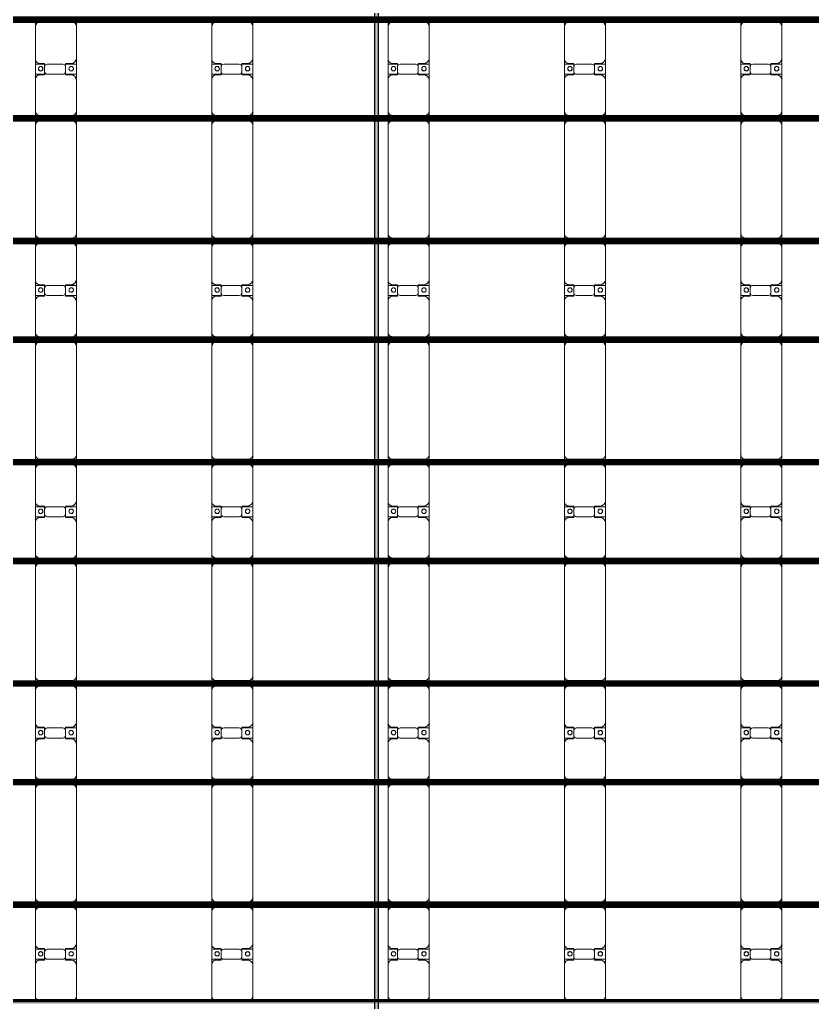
# Model space of a CAD drawing. Header units: millimetres. Extents: x -291190 to 146725, y 19759 to 185158.
# Drawn here: x -29590 to -20602, y 120943 to 132090 of the extents above; entities that cross this region are included whole.
import ezdxf

# ---------------------------------------------------------------- set-up
doc = ezdxf.new("R2010")
doc.units = ezdxf.units.MM
doc.layers.add('A-GENM', color=13, linetype='Continuous', lineweight=9)
doc.layers.add('S-BEAM', color=12, linetype='Continuous', lineweight=9)

# ---------------------------------------------------------------- blocks, each defined once
blk = doc.blocks.new('Dai phao do pin - DẢI PHAO ĐỠ PIN-51784-KHUNG KẾT CẤU BÈ PIN 4')
at = {"layer": 'A-GENM', "color": 7}
for p, q in [((23303, 242), (23360, 242)), ((23303, 242), (23360, 242)), ((23720, 242), (23360, 242)), ((23720, 242), (23902, 242)), ((23902, 242), (23720, 242)), ((23788, 242), (23970, 242)), ((23788, 116), (23788, 242)), ((23970, 242), (23788, 242)), ((23902, 242), (23902, 116)), ((24320, 242), (23970, 242)), ((24320, 242), (24383, 242)), ((24320, 242), (24383, 242)), ((24423, 242), (24480, 242)), ((24423, 242), (24480, 242)), ((25710, 242), (24480, 242)), ((25710, 242), (25773, 242)), ((25710, 242), (25773, 242)), ((25813, 242), (25870, 242)), ((25813, 242), (25870, 242)), ((26230, 242), (25870, 242)), ((26230, 242), (26412, 242)), ((26412, 242), (26230, 242)), ((26298, 242), (26480, 242)), ((26298, 116), (26298, 242)), ((26480, 242), (26298, 242)), ((26412, 242), (26412, 116)), ((26830, 242), (26480, 242)), ((26830, 242), (26893, 242)), ((26830, 242), (26893, 242)), ((26933, 242), (26990, 242)), ((26933, 242), (26990, 242)), ((28220, 242), (26990, 242)), ((28220, 242), (28283, 242)), ((28220, 242), (28283, 242)), ((28323, 242), (28380, 242)), ((28323, 242), (28380, 242)), ((28740, 242), (28380, 242)), ((28740, 242), (28922, 242)), ((28922, 242), (28740, 242)), ((28808, 242), (28990, 242)), ((28808, 116), (28808, 242)), ((28990, 242), (28808, 242)), ((28922, 242), (28922, 116)), ((29340, 242), (28990, 242)), ((29340, 242), (29403, 242)), ((29340, 242), (29403, 242)), ((29443, 242), (29500, 242)), ((29443, 242), (29500, 242)), ((30730, 242), (29500, 242)), ((30730, 242), (30793, 242)), ((30730, 242), (30793, 242)), ((30833, 242), (30890, 242)), ((30833, 242), (30890, 242)), ((31250, 242), (30890, 242)), ((31250, 242), (31432, 242)), ((31432, 242), (31250, 242)), ((31318, 242), (31500, 242)), ((31318, 116), (31318, 242)), ((31500, 242), (31318, 242)), ((31432, 242), (31432, 116)), ((31850, 242), (31500, 242)), ((31850, 242), (31913, 242)), ((31850, 242), (31913, 242)), ((31953, 242), (32010, 242)), ((31953, 242), (32010, 242)), ((33240, 242), (32010, 242)), ((33240, 242), (33303, 242)), ((33240, 242), (33303, 242)), ((33343, 242), (33400, 242)), ((33343, 242), (33400, 242)), ((33760, 242), (33400, 242)), ((33760, 242), (33942, 242)), ((33942, 242), (33760, 242)), ((33828, 242), (34010, 242)), ((33828, 116), (33828, 242)), ((34010, 242), (33828, 242)), ((33942, 242), (33942, 116)), ((34360, 242), (34010, 242)), ((34360, 242), (34410, 242)), ((34360, 242), (34410, 242)), ((23310, 192), (23310, -173)), ((23780, 118), (23780, 182)), ((23872, 118), (23780, 118)), ((23910, 118), (23818, 118)), ((23910, 182), (23910, 118)), ((24370, -173), (24370, 192)), ((24430, 192), (24430, -173)), ((25760, -173), (25760, 192)), ((25820, 192), (25820, -173)), ((26290, 118), (26290, 182)), ((26382, 118), (26290, 118)), ((26420, 118), (26328, 118)), ((26420, 182), (26420, 118)), ((26880, -173), (26880, 192)), ((26940, 192), (26940, -173)), ((28270, -173), (28270, 192)), ((28330, 192), (28330, -173)), ((28800, 118), (28800, 182)), ((28892, 118), (28800, 118)), ((28930, 118), (28838, 118)), ((28930, 182), (28930, 118)), ((29390, -173), (29390, 192)), ((29450, 192), (29450, -173)), ((30780, -173), (30780, 192)), ((30840, 192), (30840, -173)), ((31310, 118), (31310, 182)), ((31402, 118), (31310, 118)), ((31440, 118), (31348, 118)), ((31440, 182), (31440, 118)), ((31900, -173), (31900, 192)), ((31960, 192), (31960, -173)), ((33290, -173), (33290, 192)), ((33350, 192), (33350, -173)), ((33820, 118), (33820, 182)), ((33912, 118), (33820, 118)), ((33950, 118), (33858, 118)), ((33950, 182), (33950, 118)), ((23788, 88), (23788, -88)), ((23902, -88), (23902, 88)), ((26298, 88), (26298, -88)), ((26412, -88), (26412, 88)), ((28808, 88), (28808, -88)), ((28922, -88), (28922, 88)), ((31318, 88), (31318, -88)), ((31432, -88), (31432, 88)), ((33828, 88), (33828, -88)), ((33942, -88), (33942, 88)), ((23780, -173), (23780, -118)), ((23780, -118), (23872, -118)), ((23788, -223), (23788, -116)), ((23788, -169), (23788, -202)), ((23818, -118), (23910, -118)), ((23902, -116), (23902, -223)), ((23910, -118), (23910, -173)), ((26290, -173), (26290, -118)), ((26290, -118), (26382, -118)), ((26298, -223), (26298, -116)), ((26298, -169), (26298, -202)), ((26328, -118), (26420, -118)), ((26412, -116), (26412, -223)), ((26420, -118), (26420, -173)), ((28800, -173), (28800, -118)), ((28800, -118), (28892, -118)), ((28808, -223), (28808, -116)), ((28808, -169), (28808, -202)), ((28838, -118), (28930, -118)), ((28922, -116), (28922, -223)), ((28930, -118), (28930, -173)), ((31310, -173), (31310, -118)), ((31310, -118), (31402, -118)), ((31318, -223), (31318, -116)), ((31318, -169), (31318, -202)), ((31348, -118), (31440, -118)), ((31432, -116), (31432, -223)), ((31440, -118), (31440, -173)), ((33820, -173), (33820, -118)), ((33820, -118), (33912, -118)), ((33828, -223), (33828, -116)), ((33828, -169), (33828, -202)), ((33858, -118), (33950, -118)), ((33942, -116), (33942, -223)), ((33950, -118), (33950, -173)), ((23360, -223), (23303, -223)), ((23360, -223), (23303, -223)), ((23360, -223), (23730, -223)), ((23902, -223), (23730, -223)), ((23730, -223), (23902, -223)), ((23960, -223), (23788, -223)), ((23788, -223), (23960, -223)), ((23960, -223), (24320, -223)), ((24383, -223), (24320, -223)), ((24383, -223), (24320, -223)), ((24480, -223), (24423, -223)), ((24480, -223), (24423, -223)), ((24480, -223), (25710, -223)), ((25773, -223), (25710, -223)), ((25773, -223), (25710, -223)), ((25870, -223), (25813, -223)), ((25870, -223), (25813, -223)), ((25870, -223), (26240, -223)), ((26412, -223), (26240, -223)), ((26240, -223), (26412, -223)), ((26470, -223), (26298, -223)), ((26298, -223), (26470, -223)), ((26470, -223), (26830, -223)), ((26893, -223), (26830, -223)), ((26893, -223), (26830, -223)), ((26990, -223), (26933, -223)), ((26990, -223), (26933, -223)), ((26990, -223), (28220, -223)), ((28283, -223), (28220, -223)), ((28283, -223), (28220, -223)), ((28380, -223), (28323, -223)), ((28380, -223), (28323, -223)), ((28380, -223), (28750, -223)), ((28922, -223), (28750, -223)), ((28750, -223), (28922, -223)), ((28980, -223), (28808, -223)), ((28808, -223), (28980, -223)), ((28980, -223), (29340, -223)), ((29403, -223), (29340, -223)), ((29403, -223), (29340, -223)), ((29500, -223), (29443, -223)), ((29500, -223), (29443, -223)), ((29500, -223), (30730, -223)), ((30793, -223), (30730, -223)), ((30793, -223), (30730, -223)), ((30890, -223), (30833, -223)), ((30890, -223), (30833, -223)), ((30890, -223), (31260, -223)), ((31432, -223), (31260, -223)), ((31260, -223), (31432, -223)), ((31490, -223), (31318, -223)), ((31318, -223), (31490, -223)), ((31490, -223), (31850, -223)), ((31913, -223), (31850, -223)), ((31913, -223), (31850, -223)), ((32010, -223), (31953, -223)), ((32010, -223), (31953, -223)), ((32010, -223), (33240, -223)), ((33303, -223), (33240, -223)), ((33303, -223), (33240, -223)), ((33400, -223), (33343, -223)), ((33400, -223), (33343, -223)), ((33400, -223), (33770, -223)), ((33942, -223), (33770, -223)), ((33770, -223), (33942, -223)), ((34000, -223), (33828, -223)), ((33828, -223), (34000, -223)), ((34000, -223), (34360, -223)), ((34410, -223), (34360, -223)), ((34410, -223), (34360, -223))]:
    blk.add_line(p, q, dxfattribs=at)
for centre, radius, start, end in [((23360, 192), 50, 90, 180), ((23360, 192), 50, 105, 180), ((23720, 182), 60, 360, 90), ((23720, 182), 60, 45, 60), ((23720, 182), 60, 360, 60), ((23720, 182), 60, 45, 60), ((23970, 182), 60, 90, 180), ((23970, 182), 60, 120, 180), ((24320, 192), 50, 360, 90), ((24320, 192), 50, 360, 75), ((24480, 192), 50, 90, 180), ((24480, 192), 50, 105, 120), ((25710, 192), 50, 360, 90), ((25710, 192), 50, 60, 90), ((25870, 192), 50, 90, 180), ((25870, 192), 50, 105, 180), ((26230, 182), 60, 360, 90), ((26230, 182), 60, 45, 60), ((26230, 182), 60, 360, 60), ((26230, 182), 60, 45, 60), ((26480, 182), 60, 90, 180), ((26480, 182), 60, 120, 180), ((26830, 192), 50, 360, 90), ((26830, 192), 50, 360, 75), ((26990, 192), 50, 90, 180), ((26990, 192), 50, 105, 120), ((28220, 192), 50, 360, 90), ((28220, 192), 50, 60, 90), ((28380, 192), 50, 90, 180), ((28380, 192), 50, 105, 180), ((28740, 182), 60, 360, 90), ((28740, 182), 60, 45, 60), ((28740, 182), 60, 360, 60), ((28740, 182), 60, 45, 60), ((28990, 182), 60, 90, 180), ((28990, 182), 60, 120, 180), ((29340, 192), 50, 360, 90), ((29340, 192), 50, 360, 75), ((29500, 192), 50, 90, 180), ((29500, 192), 50, 105, 120), ((30730, 192), 50, 360, 90), ((30730, 192), 50, 60, 90), ((30890, 192), 50, 90, 180), ((30890, 192), 50, 113.3409, 180), ((31250, 182), 60, 360, 90), ((31250, 182), 60, 45, 60), ((31250, 182), 60, 360, 60), ((31250, 182), 60, 45, 60), ((31500, 182), 60, 90, 180), ((31500, 182), 60, 120, 180), ((31850, 192), 50, 360, 90), ((31850, 192), 50, 360, 75), ((32010, 192), 50, 90, 180), ((32010, 192), 50, 105, 120), ((33240, 192), 50, 360, 90), ((33240, 192), 50, 60, 90), ((33400, 192), 50, 90, 180), ((33400, 192), 50, 105, 180), ((33760, 182), 60, 360, 90), ((33760, 182), 60, 45, 60), ((33760, 182), 60, 360, 60), ((33760, 182), 60, 45, 60), ((34010, 182), 60, 90, 180), ((34010, 182), 60, 120, 180), ((34360, 192), 50, 15, 90), ((34360, 192), 50, 15, 75), ((23818, 88), 30, 90, 180), ((23839, 183), 25, 0, 180), ((23839, 183), 25, 360, 165), ((23839, 183), 25, 180, 0), ((23841, 183), 25, 0, 180), ((23841, 183), 25, 90, 180), ((23841, 183), 25, 180, 0), ((23841, 183), 25, 180, 270), ((23839, 183), 25, 210, 255), ((23839, 183), 25, 270, 360), ((23841, 183), 25, 15, 75), ((23841, 183), 25, 285, 330), ((23872, 88), 30, 360, 90), ((24480, 192), 50, 150, 180), ((25710, 192), 50, 15, 30), ((26328, 88), 30, 90, 180), ((26349, 183), 25, 0, 180), ((26349, 183), 25, 0, 165), ((26349, 183), 25, 180, 0), ((26351, 183), 25, 0, 180), ((26351, 183), 25, 90, 180), ((26351, 183), 25, 180, 0), ((26351, 183), 25, 180, 270), ((26349, 183), 25, 210, 255), ((26349, 183), 25, 270, 360), ((26351, 183), 25, 15, 75), ((26351, 183), 25, 285, 330), ((26382, 88), 30, 360, 90), ((26990, 192), 50, 150, 180), ((28220, 192), 50, 15, 30), ((28838, 88), 30, 90, 180), ((28859, 183), 25, 0, 180), ((28859, 183), 25, 360, 165), ((28859, 183), 25, 180, 0), ((28861, 183), 25, 0, 180), ((28861, 183), 25, 90, 180), ((28861, 183), 25, 180, 0), ((28861, 183), 25, 180, 270), ((28859, 183), 25, 210, 255), ((28859, 183), 25, 270, 360), ((28861, 183), 25, 15, 75), ((28861, 183), 25, 285, 330), ((28892, 88), 30, 360, 90), ((29500, 192), 50, 150, 180), ((30730, 192), 50, 15, 30), ((31348, 88), 30, 90, 180), ((31369, 183), 25, 0, 180), ((31369, 183), 25, 360, 165), ((31369, 183), 25, 180, 0), ((31371, 183), 25, 0, 180), ((31371, 183), 25, 90, 180), ((31371, 183), 25, 180, 0), ((31371, 183), 25, 180, 270), ((31369, 183), 25, 210, 255), ((31369, 183), 25, 270, 360), ((31371, 183), 25, 15, 75), ((31371, 183), 25, 285, 330), ((31402, 88), 30, 360, 90), ((32010, 192), 50, 150, 180), ((33240, 192), 50, 15, 30), ((33858, 88), 30, 90, 180), ((33879, 183), 25, 0, 180), ((33879, 183), 25, 360, 165), ((33879, 183), 25, 180, 0), ((33881, 183), 25, 0, 180), ((33881, 183), 25, 90, 180), ((33881, 183), 25, 180, 0), ((33881, 183), 25, 180, 270), ((33879, 183), 25, 210, 255), ((33879, 183), 25, 270, 360), ((33881, 183), 25, 15, 75), ((33881, 183), 25, 285, 330), ((33912, 88), 30, 360, 90), ((23818, -88), 30, 180, 270), ((23872, -88), 30, 270, 360), ((26328, -88), 30, 180, 270), ((26382, -88), 30, 270, 360), ((28838, -88), 30, 180, 270), ((28892, -88), 30, 270, 360), ((31348, -88), 30, 180, 270), ((31402, -88), 30, 270, 360), ((33858, -88), 30, 180, 270), ((33912, -88), 30, 270, 360), ((23360, -173), 50, 180, 270), ((23360, -173), 50, 180, 255), ((23730, -173), 50, 270, 360), ((23730, -173), 50, 285, 360), ((23730, -173), 50, 315, 0), ((23730, -173), 50, 315, 0), ((23839, -162), 25, 0, 180), ((23839, -162), 25, 105, 165), ((23839, -162), 25, 180, 0), ((23839, -162), 25, 195, 360), ((23841, -162), 25, 0, 180), ((23841, -162), 25, 105, 180), ((23841, -162), 25, 180, 0), ((23841, -162), 25, 180, 270), ((23839, -162), 25, 360, 75), ((23841, -162), 25, 15, 75), ((23841, -162), 25, 285, 345), ((23960, -173), 50, 180, 270), ((23960, -173), 50, 180, 255), ((23960, -173), 50, 210, 225), ((23960, -173), 50, 210, 225), ((24320, -173), 50, 270, 360), ((24320, -173), 50, 285, 360), ((24480, -173), 50, 180, 270), ((24480, -173), 50, 180, 210), ((24480, -173), 50, 240, 270), ((25710, -173), 50, 270, 360), ((25710, -173), 50, 285, 300), ((25710, -173), 50, 330, 360), ((25870, -173), 50, 180, 270), ((25870, -173), 50, 180, 255), ((26240, -173), 50, 270, 360), ((26240, -173), 50, 285, 360), ((26240, -173), 50, 315, 360), ((26240, -173), 50, 315, 360), ((26349, -162), 25, 0, 180), ((26349, -162), 25, 105, 165), ((26349, -162), 25, 180, 0), ((26349, -162), 25, 195, 360), ((26351, -162), 25, 0, 180), ((26351, -162), 25, 105, 180), ((26351, -162), 25, 180, 0), ((26351, -162), 25, 180, 270), ((26349, -162), 25, 360, 75), ((26351, -162), 25, 15, 75), ((26351, -162), 25, 285, 345), ((26470, -173), 50, 180, 270), ((26470, -173), 50, 180, 255), ((26470, -173), 50, 210, 225), ((26470, -173), 50, 210, 225), ((26830, -173), 50, 270, 360), ((26830, -173), 50, 285, 360), ((26990, -173), 50, 180, 270), ((26990, -173), 50, 180, 210), ((26990, -173), 50, 240, 270), ((28220, -173), 50, 270, 360), ((28220, -173), 50, 285, 300), ((28220, -173), 50, 330, 360), ((28380, -173), 50, 180, 270), ((28380, -173), 50, 180, 255), ((28750, -173), 50, 270, 360), ((28750, -173), 50, 285, 360), ((28750, -173), 50, 315, 360), ((28750, -173), 50, 315, 360), ((28859, -162), 25, 0, 180), ((28859, -162), 25, 105, 165), ((28859, -162), 25, 180, 0), ((28859, -162), 25, 195, 360), ((28861, -162), 25, 0, 180), ((28861, -162), 25, 105, 180), ((28861, -162), 25, 180, 0), ((28861, -162), 25, 180, 270), ((28859, -162), 25, 360, 75), ((28861, -162), 25, 15, 75), ((28861, -162), 25, 285, 345), ((28980, -173), 50, 180, 270), ((28980, -173), 50, 180, 255), ((28980, -173), 50, 210, 225), ((28980, -173), 50, 210, 225), ((29340, -173), 50, 270, 360), ((29340, -173), 50, 285, 360), ((29500, -173), 50, 180, 270), ((29500, -173), 50, 180, 210), ((29500, -173), 50, 240, 270), ((30730, -173), 50, 270, 360), ((30730, -173), 50, 285, 300), ((30730, -173), 50, 330, 360), ((30890, -173), 50, 180, 270), ((30890, -173), 50, 180, 246.6591), ((31260, -173), 50, 270, 360), ((31260, -173), 50, 285, 360), ((31260, -173), 50, 315, 0), ((31260, -173), 50, 315, 0), ((31369, -162), 25, 0, 180), ((31369, -162), 25, 105, 165), ((31369, -162), 25, 180, 0), ((31369, -162), 25, 195, 360), ((31371, -162), 25, 0, 180), ((31371, -162), 25, 105, 180), ((31371, -162), 25, 180, 0), ((31371, -162), 25, 180, 270), ((31369, -162), 25, 360, 75), ((31371, -162), 25, 15, 75), ((31371, -162), 25, 285, 345), ((31490, -173), 50, 180, 270), ((31490, -173), 50, 180, 255), ((31490, -173), 50, 210, 225), ((31490, -173), 50, 210, 225), ((31850, -173), 50, 270, 360), ((31850, -173), 50, 285, 360), ((32010, -173), 50, 180, 270), ((32010, -173), 50, 180, 210), ((32010, -173), 50, 240, 270), ((33240, -173), 50, 270, 360), ((33240, -173), 50, 285, 300), ((33240, -173), 50, 330, 360), ((33400, -173), 50, 180, 270), ((33400, -173), 50, 180, 255), ((33770, -173), 50, 270, 360), ((33770, -173), 50, 293.2525, 360), ((33770, -173), 50, 315, 0), ((33770, -173), 50, 315, 0), ((33879, -162), 25, 0, 180), ((33879, -162), 25, 105, 165), ((33879, -162), 25, 180, 0), ((33879, -162), 25, 195, 360), ((33881, -162), 25, 0, 180), ((33881, -162), 25, 105, 180), ((33881, -162), 25, 180, 0), ((33881, -162), 25, 180, 270), ((33879, -162), 25, 360, 75), ((33881, -162), 25, 15, 75), ((33881, -162), 25, 285, 345), ((34000, -173), 50, 180, 270), ((34000, -173), 50, 180, 255), ((34000, -173), 50, 210, 225), ((34000, -173), 50, 210, 225), ((34360, -173), 50, 270, 345), ((34360, -173), 50, 285, 345)]:
    blk.add_arc(centre, radius, start, end, dxfattribs=at)
blk = doc.blocks.new('Dai phao do pin - DẢI PHAO ĐỠ PIN-V15-KHUNG KẾT CẤU BÈ PIN 4')
at = {"layer": 'A-GENM', "color": 7}
for p, q in [((23303, 242), (23360, 242)), ((23303, 242), (23360, 242)), ((23720, 242), (23360, 242)), ((23720, 242), (23902, 242)), ((23902, 242), (23720, 242)), ((23788, 242), (23970, 242)), ((23788, 116), (23788, 242)), ((23970, 242), (23788, 242)), ((23902, 242), (23902, 116)), ((24320, 242), (23970, 242)), ((24320, 242), (24383, 242)), ((24320, 242), (24383, 242)), ((24423, 242), (24480, 242)), ((24423, 242), (24480, 242)), ((25710, 242), (24480, 242)), ((25710, 242), (25773, 242)), ((25710, 242), (25773, 242)), ((25813, 242), (25870, 242)), ((25813, 242), (25870, 242)), ((26230, 242), (25870, 242)), ((26230, 242), (26412, 242)), ((26412, 242), (26230, 242)), ((26298, 242), (26480, 242)), ((26298, 116), (26298, 242)), ((26480, 242), (26298, 242)), ((26412, 242), (26412, 116)), ((26830, 242), (26480, 242)), ((26830, 242), (26893, 242)), ((26830, 242), (26893, 242)), ((26933, 242), (26990, 242)), ((26933, 242), (26990, 242)), ((28220, 242), (26990, 242)), ((28220, 242), (28283, 242)), ((28220, 242), (28283, 242)), ((28323, 242), (28380, 242)), ((28323, 242), (28380, 242)), ((28740, 242), (28380, 242)), ((28740, 242), (28922, 242)), ((28922, 242), (28740, 242)), ((28808, 242), (28990, 242)), ((28808, 116), (28808, 242)), ((28990, 242), (28808, 242)), ((28922, 242), (28922, 116)), ((29340, 242), (28990, 242)), ((29340, 242), (29403, 242)), ((29340, 242), (29403, 242)), ((29443, 242), (29500, 242)), ((29443, 242), (29500, 242)), ((30730, 242), (29500, 242)), ((30730, 242), (30793, 242)), ((30730, 242), (30793, 242)), ((30833, 242), (30890, 242)), ((30833, 242), (30890, 242)), ((31250, 242), (30890, 242)), ((31250, 242), (31432, 242)), ((31432, 242), (31250, 242)), ((31318, 242), (31500, 242)), ((31318, 116), (31318, 242)), ((31500, 242), (31318, 242)), ((31432, 242), (31432, 116)), ((31850, 242), (31500, 242)), ((31850, 242), (31913, 242)), ((31850, 242), (31913, 242)), ((31953, 242), (32010, 242)), ((31953, 242), (32010, 242)), ((33240, 242), (32010, 242)), ((33240, 242), (33303, 242)), ((33240, 242), (33303, 242)), ((33343, 242), (33400, 242)), ((33343, 242), (33400, 242)), ((33760, 242), (33400, 242)), ((33760, 242), (33942, 242)), ((33942, 242), (33760, 242)), ((33828, 242), (34010, 242)), ((33828, 116), (33828, 242)), ((34010, 242), (33828, 242)), ((33942, 242), (33942, 116)), ((34360, 242), (34010, 242)), ((34360, 242), (34410, 242)), ((34360, 242), (34410, 242)), ((23310, 192), (23310, -173)), ((23780, 118), (23780, 182)), ((23872, 118), (23780, 118)), ((23910, 118), (23818, 118)), ((23910, 182), (23910, 118)), ((24370, -173), (24370, 192)), ((24430, 192), (24430, -173)), ((25760, -173), (25760, 192)), ((25820, 192), (25820, -173)), ((26290, 118), (26290, 182)), ((26382, 118), (26290, 118)), ((26420, 118), (26328, 118)), ((26420, 182), (26420, 118)), ((26880, -173), (26880, 192)), ((26940, 192), (26940, -173)), ((28270, -173), (28270, 192)), ((28330, 192), (28330, -173)), ((28800, 118), (28800, 182)), ((28892, 118), (28800, 118)), ((28930, 118), (28838, 118)), ((28930, 182), (28930, 118)), ((29390, -173), (29390, 192)), ((29450, 192), (29450, -173)), ((30780, -173), (30780, 192)), ((30840, 192), (30840, -173)), ((31310, 118), (31310, 182)), ((31402, 118), (31310, 118)), ((31440, 118), (31348, 118)), ((31440, 182), (31440, 118)), ((31900, -173), (31900, 192)), ((31960, 192), (31960, -173)), ((33290, -173), (33290, 192)), ((33350, 192), (33350, -173)), ((33820, 118), (33820, 182)), ((33912, 118), (33820, 118)), ((33950, 118), (33858, 118)), ((33950, 182), (33950, 118)), ((23788, 88), (23788, -88)), ((23902, -88), (23902, 88)), ((26298, 88), (26298, -88)), ((26412, -88), (26412, 88)), ((28808, 88), (28808, -88)), ((28922, -88), (28922, 88)), ((31318, 88), (31318, -88)), ((31432, -88), (31432, 88)), ((33828, 88), (33828, -88)), ((33942, -88), (33942, 88)), ((23780, -173), (23780, -118)), ((23780, -118), (23872, -118)), ((23788, -223), (23788, -116)), ((23788, -175), (23788, -202)), ((23818, -118), (23910, -118)), ((23902, -116), (23902, -223)), ((23910, -118), (23910, -173)), ((26290, -173), (26290, -118)), ((26290, -118), (26382, -118)), ((26298, -223), (26298, -116)), ((26298, -175), (26298, -202)), ((26328, -118), (26420, -118)), ((26412, -116), (26412, -223)), ((26420, -118), (26420, -173)), ((28800, -173), (28800, -118)), ((28800, -118), (28892, -118)), ((28808, -223), (28808, -116)), ((28808, -175), (28808, -202)), ((28838, -118), (28930, -118)), ((28922, -116), (28922, -223)), ((28930, -118), (28930, -173)), ((31310, -173), (31310, -118)), ((31310, -118), (31402, -118)), ((31318, -223), (31318, -116)), ((31318, -175), (31318, -202)), ((31348, -118), (31440, -118)), ((31432, -116), (31432, -223)), ((31440, -118), (31440, -173)), ((33820, -173), (33820, -118)), ((33820, -118), (33912, -118)), ((33828, -223), (33828, -116)), ((33828, -175), (33828, -202)), ((33858, -118), (33950, -118)), ((33942, -116), (33942, -223)), ((33950, -118), (33950, -173)), ((23360, -223), (23303, -223)), ((23360, -223), (23303, -223)), ((23360, -223), (23730, -223)), ((23902, -223), (23730, -223)), ((23730, -223), (23902, -223)), ((23960, -223), (23788, -223)), ((23788, -223), (23960, -223)), ((23960, -223), (24320, -223)), ((24383, -223), (24320, -223)), ((24383, -223), (24320, -223)), ((24480, -223), (24423, -223)), ((24480, -223), (24423, -223)), ((24480, -223), (25710, -223)), ((25773, -223), (25710, -223)), ((25773, -223), (25710, -223)), ((25870, -223), (25813, -223)), ((25870, -223), (25813, -223)), ((25870, -223), (26240, -223)), ((26412, -223), (26240, -223)), ((26240, -223), (26412, -223)), ((26470, -223), (26298, -223)), ((26298, -223), (26470, -223)), ((26470, -223), (26830, -223)), ((26893, -223), (26830, -223)), ((26893, -223), (26830, -223)), ((26990, -223), (26933, -223)), ((26990, -223), (26933, -223)), ((26990, -223), (28220, -223)), ((28283, -223), (28220, -223)), ((28283, -223), (28220, -223)), ((28380, -223), (28323, -223)), ((28380, -223), (28323, -223)), ((28380, -223), (28750, -223)), ((28922, -223), (28750, -223)), ((28750, -223), (28922, -223)), ((28980, -223), (28808, -223)), ((28808, -223), (28980, -223)), ((28980, -223), (29340, -223)), ((29403, -223), (29340, -223)), ((29403, -223), (29340, -223)), ((29500, -223), (29443, -223)), ((29500, -223), (29443, -223)), ((29500, -223), (30730, -223)), ((30793, -223), (30730, -223)), ((30793, -223), (30730, -223)), ((30890, -223), (30833, -223)), ((30890, -223), (30833, -223)), ((30890, -223), (31260, -223)), ((31432, -223), (31260, -223)), ((31260, -223), (31432, -223)), ((31490, -223), (31318, -223)), ((31318, -223), (31490, -223)), ((31490, -223), (31850, -223)), ((31913, -223), (31850, -223)), ((31913, -223), (31850, -223)), ((32010, -223), (31953, -223)), ((32010, -223), (31953, -223)), ((32010, -223), (33240, -223)), ((33303, -223), (33240, -223)), ((33303, -223), (33240, -223)), ((33400, -223), (33343, -223)), ((33400, -223), (33343, -223)), ((33400, -223), (33770, -223)), ((33942, -223), (33770, -223)), ((33770, -223), (33942, -223)), ((34000, -223), (33828, -223)), ((33828, -223), (34000, -223)), ((34000, -223), (34360, -223)), ((34410, -223), (34360, -223)), ((34410, -223), (34360, -223))]:
    blk.add_line(p, q, dxfattribs=at)
for centre, radius, start, end in [((23360, 192), 50, 90, 180), ((23360, 192), 50, 105, 180), ((23720, 182), 60, 360, 90), ((23720, 182), 60, 45, 60), ((23720, 182), 60, 360, 60), ((23720, 182), 60, 45, 60), ((23970, 182), 60, 90, 180), ((23970, 182), 60, 120, 180), ((24320, 192), 50, 360, 90), ((24320, 192), 50, 360, 75), ((24480, 192), 50, 90, 180), ((24480, 192), 50, 105, 120), ((25710, 192), 50, 360, 90), ((25710, 192), 50, 60, 90), ((25870, 192), 50, 90, 180), ((25870, 192), 50, 105, 180), ((26230, 182), 60, 360, 90), ((26230, 182), 60, 45, 60), ((26230, 182), 60, 360, 60), ((26230, 182), 60, 45, 60), ((26480, 182), 60, 90, 180), ((26480, 182), 60, 120, 180), ((26830, 192), 50, 360, 90), ((26830, 192), 50, 360, 75), ((26990, 192), 50, 90, 180), ((26990, 192), 50, 105, 120), ((28220, 192), 50, 360, 90), ((28220, 192), 50, 60, 90), ((28380, 192), 50, 90, 180), ((28380, 192), 50, 105, 180), ((28740, 182), 60, 360, 90), ((28740, 182), 60, 45, 60), ((28740, 182), 60, 360, 60), ((28740, 182), 60, 45, 60), ((28990, 182), 60, 90, 180), ((28990, 182), 60, 120, 180), ((29340, 192), 50, 360, 90), ((29340, 192), 50, 360, 75), ((29500, 192), 50, 90, 180), ((29500, 192), 50, 105, 120), ((30730, 192), 50, 360, 90), ((30730, 192), 50, 60, 90), ((30890, 192), 50, 90, 180), ((30890, 192), 50, 113.3409, 180), ((31250, 182), 60, 360, 90), ((31250, 182), 60, 45, 60), ((31250, 182), 60, 360, 60), ((31250, 182), 60, 45, 60), ((31500, 182), 60, 90, 180), ((31500, 182), 60, 120, 180), ((31850, 192), 50, 360, 90), ((31850, 192), 50, 360, 75), ((32010, 192), 50, 90, 180), ((32010, 192), 50, 105, 120), ((33240, 192), 50, 360, 90), ((33240, 192), 50, 60, 90), ((33400, 192), 50, 90, 180), ((33400, 192), 50, 105, 180), ((33760, 182), 60, 360, 90), ((33760, 182), 60, 45, 60), ((33760, 182), 60, 360, 60), ((33760, 182), 60, 45, 60), ((34010, 182), 60, 90, 180), ((34010, 182), 60, 120, 180), ((34360, 192), 50, 15, 90), ((34360, 192), 50, 15, 75), ((23818, 88), 30, 90, 180), ((23839, 183), 25, 0, 180), ((23839, 183), 25, 360, 165), ((23839, 183), 25, 180, 0), ((23841, 183), 25, 0, 180), ((23841, 183), 25, 90, 180), ((23841, 183), 25, 180, 0), ((23841, 183), 25, 180, 270), ((23839, 183), 25, 210, 255), ((23839, 183), 25, 270, 360), ((23841, 183), 25, 15, 75), ((23841, 183), 25, 285, 330), ((23872, 88), 30, 360, 90), ((24480, 192), 50, 150, 180), ((25710, 192), 50, 15, 30), ((26328, 88), 30, 90, 180), ((26349, 183), 25, 0, 180), ((26349, 183), 25, 0, 165), ((26349, 183), 25, 180, 0), ((26351, 183), 25, 0, 180), ((26351, 183), 25, 90, 180), ((26351, 183), 25, 180, 0), ((26351, 183), 25, 180, 270), ((26349, 183), 25, 210, 255), ((26349, 183), 25, 270, 360), ((26351, 183), 25, 15, 75), ((26351, 183), 25, 285, 330), ((26382, 88), 30, 360, 90), ((26990, 192), 50, 150, 180), ((28220, 192), 50, 15, 30), ((28838, 88), 30, 90, 180), ((28859, 183), 25, 0, 180), ((28859, 183), 25, 360, 165), ((28859, 183), 25, 180, 0), ((28861, 183), 25, 0, 180), ((28861, 183), 25, 90, 180), ((28861, 183), 25, 180, 0), ((28861, 183), 25, 180, 270), ((28859, 183), 25, 210, 255), ((28859, 183), 25, 270, 360), ((28861, 183), 25, 15, 75), ((28861, 183), 25, 285, 330), ((28892, 88), 30, 360, 90), ((29500, 192), 50, 150, 180), ((30730, 192), 50, 15, 30), ((31348, 88), 30, 90, 180), ((31369, 183), 25, 0, 180), ((31369, 183), 25, 360, 165), ((31369, 183), 25, 180, 0), ((31371, 183), 25, 0, 180), ((31371, 183), 25, 90, 180), ((31371, 183), 25, 180, 0), ((31371, 183), 25, 180, 270), ((31369, 183), 25, 210, 255), ((31369, 183), 25, 270, 360), ((31371, 183), 25, 15, 75), ((31371, 183), 25, 285, 330), ((31402, 88), 30, 360, 90), ((32010, 192), 50, 150, 180), ((33240, 192), 50, 15, 30), ((33858, 88), 30, 90, 180), ((33879, 183), 25, 0, 180), ((33879, 183), 25, 360, 165), ((33879, 183), 25, 180, 0), ((33881, 183), 25, 0, 180), ((33881, 183), 25, 90, 180), ((33881, 183), 25, 180, 0), ((33881, 183), 25, 180, 270), ((33879, 183), 25, 210, 255), ((33879, 183), 25, 270, 360), ((33881, 183), 25, 15, 75), ((33881, 183), 25, 285, 330), ((33912, 88), 30, 360, 90), ((23818, -88), 30, 180, 270), ((23872, -88), 30, 270, 360), ((26328, -88), 30, 180, 270), ((26382, -88), 30, 270, 360), ((28838, -88), 30, 180, 270), ((28892, -88), 30, 270, 360), ((31348, -88), 30, 180, 270), ((31402, -88), 30, 270, 360), ((33858, -88), 30, 180, 270), ((33912, -88), 30, 270, 360), ((23360, -173), 50, 180, 270), ((23360, -173), 50, 180, 255), ((23730, -173), 50, 270, 360), ((23730, -173), 50, 285, 358.7425), ((23730, -173), 50, 315, 358.7425), ((23730, -173), 50, 315, 358.7425), ((23839, -162), 25, 0, 180), ((23839, -162), 25, 105, 165), ((23839, -162), 25, 180, 0), ((23839, -162), 25, 195, 360), ((23841, -162), 25, 0, 180), ((23841, -162), 25, 105, 180), ((23841, -162), 25, 180, 0), ((23841, -162), 25, 180, 270), ((23839, -162), 25, 360, 75), ((23841, -162), 25, 15, 75), ((23841, -162), 25, 285, 345), ((23960, -173), 50, 180, 270), ((23960, -173), 50, 181.2575, 255), ((23960, -173), 50, 210, 225), ((23960, -173), 50, 210, 225), ((24320, -173), 50, 270, 360), ((24320, -173), 50, 285, 358.7425), ((24480, -173), 50, 180, 270), ((24480, -173), 50, 181.2575, 210), ((24480, -173), 50, 240, 270), ((25710, -173), 50, 270, 360), ((25710, -173), 50, 285, 300), ((25710, -173), 50, 330, 358.7425), ((25870, -173), 50, 180, 270), ((25870, -173), 50, 181.2575, 255), ((26240, -173), 50, 270, 360), ((26240, -173), 50, 285, 358.7425), ((26240, -173), 50, 315, 358.7425), ((26240, -173), 50, 315, 358.7425), ((26349, -162), 25, 0, 180), ((26349, -162), 25, 105, 165), ((26349, -162), 25, 180, 0), ((26349, -162), 25, 195, 360), ((26351, -162), 25, 0, 180), ((26351, -162), 25, 105, 180), ((26351, -162), 25, 180, 0), ((26351, -162), 25, 180, 270), ((26349, -162), 25, 360, 75), ((26351, -162), 25, 15, 75), ((26351, -162), 25, 285, 345), ((26470, -173), 50, 180, 270), ((26470, -173), 50, 181.2575, 255), ((26470, -173), 50, 210, 225), ((26470, -173), 50, 210, 225), ((26830, -173), 50, 270, 360), ((26830, -173), 50, 285, 360), ((26990, -173), 50, 180, 270), ((26990, -173), 50, 180, 210), ((26990, -173), 50, 240, 270), ((28220, -173), 50, 270, 360), ((28220, -173), 50, 285, 300), ((28220, -173), 50, 330, 358.7425), ((28380, -173), 50, 180, 270), ((28380, -173), 50, 181.2575, 255), ((28750, -173), 50, 270, 360), ((28750, -173), 50, 285, 358.7425), ((28750, -173), 50, 315, 358.7425), ((28750, -173), 50, 315, 358.7425), ((28859, -162), 25, 0, 180), ((28859, -162), 25, 105, 165), ((28859, -162), 25, 180, 0), ((28859, -162), 25, 195, 360), ((28861, -162), 25, 0, 180), ((28861, -162), 25, 105, 180), ((28861, -162), 25, 180, 0), ((28861, -162), 25, 180, 270), ((28859, -162), 25, 360, 75), ((28861, -162), 25, 15, 75), ((28861, -162), 25, 285, 345), ((28980, -173), 50, 180, 270), ((28980, -173), 50, 181.2575, 255), ((28980, -173), 50, 210, 225), ((28980, -173), 50, 210, 225), ((29340, -173), 50, 270, 360), ((29340, -173), 50, 285, 358.7425), ((29500, -173), 50, 180, 270), ((29500, -173), 50, 181.2575, 210), ((29500, -173), 50, 240, 270), ((30730, -173), 50, 270, 360), ((30730, -173), 50, 285, 300), ((30730, -173), 50, 330, 358.7425), ((30890, -173), 50, 180, 270), ((30890, -173), 50, 181.2575, 246.6591), ((31260, -173), 50, 270, 360), ((31260, -173), 50, 285, 358.7425), ((31260, -173), 50, 315, 358.7425), ((31260, -173), 50, 315, 358.7425), ((31369, -162), 25, 0, 180), ((31369, -162), 25, 105, 165), ((31369, -162), 25, 180, 0), ((31369, -162), 25, 195, 360), ((31371, -162), 25, 0, 180), ((31371, -162), 25, 105, 180), ((31371, -162), 25, 180, 0), ((31371, -162), 25, 180, 270), ((31369, -162), 25, 360, 75), ((31371, -162), 25, 15, 75), ((31371, -162), 25, 285, 345), ((31490, -173), 50, 180, 270), ((31490, -173), 50, 181.2575, 255), ((31490, -173), 50, 210, 225), ((31490, -173), 50, 210, 225), ((31850, -173), 50, 270, 360), ((31850, -173), 50, 285, 358.7425), ((32010, -173), 50, 180, 270), ((32010, -173), 50, 181.2575, 210), ((32010, -173), 50, 240, 270), ((33240, -173), 50, 270, 360), ((33240, -173), 50, 285, 300), ((33240, -173), 50, 330, 360), ((33400, -173), 50, 180, 270), ((33400, -173), 50, 180, 255), ((33770, -173), 50, 270, 360), ((33770, -173), 50, 293.2525, 358.7425), ((33770, -173), 50, 315, 358.7425), ((33770, -173), 50, 315, 358.7425), ((33879, -162), 25, 0, 180), ((33879, -162), 25, 105, 165), ((33879, -162), 25, 180, 0), ((33879, -162), 25, 195, 360), ((33881, -162), 25, 0, 180), ((33881, -162), 25, 105, 180), ((33881, -162), 25, 180, 0), ((33881, -162), 25, 180, 270), ((33879, -162), 25, 360, 75), ((33881, -162), 25, 15, 75), ((33881, -162), 25, 285, 345), ((34000, -173), 50, 180, 270), ((34000, -173), 50, 181.2575, 255), ((34000, -173), 50, 210, 225), ((34000, -173), 50, 210, 225), ((34360, -173), 50, 270, 345), ((34360, -173), 50, 285, 345)]:
    blk.add_arc(centre, radius, start, end, dxfattribs=at)
blk = doc.blocks.new('Dai phao do pin - DẢI PHAO ĐỠ PIN-V16-KHUNG KẾT CẤU BÈ PIN 4')
at = {"layer": 'A-GENM', "color": 7}
for p, q in [((23303, 242), (23360, 242)), ((23303, 242), (23360, 242)), ((23720, 242), (23360, 242)), ((23720, 242), (23902, 242)), ((23902, 242), (23720, 242)), ((23788, 242), (23970, 242)), ((23788, 116), (23788, 242)), ((23970, 242), (23788, 242)), ((23902, 242), (23902, 116)), ((24320, 242), (23970, 242)), ((24320, 242), (24383, 242)), ((24320, 242), (24383, 242)), ((24423, 242), (24480, 242)), ((24423, 242), (24480, 242)), ((25710, 242), (24480, 242)), ((25710, 242), (25773, 242)), ((25710, 242), (25773, 242)), ((25813, 242), (25870, 242)), ((25813, 242), (25870, 242)), ((26230, 242), (25870, 242)), ((26230, 242), (26412, 242)), ((26412, 242), (26230, 242)), ((26298, 242), (26480, 242)), ((26298, 116), (26298, 242)), ((26480, 242), (26298, 242)), ((26412, 242), (26412, 116)), ((26830, 242), (26480, 242)), ((26830, 242), (26893, 242)), ((26830, 242), (26893, 242)), ((26933, 242), (26990, 242)), ((26933, 242), (26990, 242)), ((28220, 242), (26990, 242)), ((28220, 242), (28283, 242)), ((28220, 242), (28283, 242)), ((28323, 242), (28380, 242)), ((28323, 242), (28380, 242)), ((28740, 242), (28380, 242)), ((28740, 242), (28922, 242)), ((28922, 242), (28740, 242)), ((28808, 242), (28990, 242)), ((28808, 116), (28808, 242)), ((28990, 242), (28808, 242)), ((28922, 242), (28922, 116)), ((29340, 242), (28990, 242)), ((29340, 242), (29403, 242)), ((29340, 242), (29403, 242)), ((29443, 242), (29500, 242)), ((29443, 242), (29500, 242)), ((30730, 242), (29500, 242)), ((30730, 242), (30793, 242)), ((30730, 242), (30793, 242)), ((30833, 242), (30890, 242)), ((30833, 242), (30890, 242)), ((31250, 242), (30890, 242)), ((31250, 242), (31432, 242)), ((31432, 242), (31250, 242)), ((31318, 242), (31500, 242)), ((31318, 116), (31318, 242)), ((31500, 242), (31318, 242)), ((31432, 242), (31432, 116)), ((31850, 242), (31500, 242)), ((31850, 242), (31913, 242)), ((31850, 242), (31913, 242)), ((31953, 242), (32010, 242)), ((31953, 242), (32010, 242)), ((33240, 242), (32010, 242)), ((33240, 242), (33303, 242)), ((33240, 242), (33303, 242)), ((33343, 242), (33400, 242)), ((33343, 242), (33400, 242)), ((33760, 242), (33400, 242)), ((33760, 242), (33942, 242)), ((33942, 242), (33760, 242)), ((33828, 242), (34010, 242)), ((33828, 116), (33828, 242)), ((34010, 242), (33828, 242)), ((33942, 242), (33942, 116)), ((34360, 242), (34010, 242)), ((34360, 242), (34410, 242)), ((34360, 242), (34410, 242)), ((23310, 192), (23310, -173)), ((23780, 118), (23780, 182)), ((23872, 118), (23780, 118)), ((23910, 118), (23818, 118)), ((23910, 182), (23910, 118)), ((24370, -173), (24370, 192)), ((24430, 192), (24430, -173)), ((25760, -173), (25760, 192)), ((25820, 192), (25820, -173)), ((26290, 118), (26290, 182)), ((26382, 118), (26290, 118)), ((26420, 118), (26328, 118)), ((26420, 182), (26420, 118)), ((26880, -173), (26880, 192)), ((26940, 192), (26940, -173)), ((28270, -173), (28270, 192)), ((28330, 192), (28330, -173)), ((28800, 118), (28800, 182)), ((28892, 118), (28800, 118)), ((28930, 118), (28838, 118)), ((28930, 182), (28930, 118)), ((29390, -173), (29390, 192)), ((29450, 192), (29450, -173)), ((30780, -173), (30780, 192)), ((30840, 192), (30840, -173)), ((31310, 118), (31310, 182)), ((31402, 118), (31310, 118)), ((31440, 118), (31348, 118)), ((31440, 182), (31440, 118)), ((31900, -173), (31900, 192)), ((31960, 192), (31960, -173)), ((33290, -173), (33290, 192)), ((33350, 192), (33350, -173)), ((33820, 118), (33820, 182)), ((33912, 118), (33820, 118)), ((33950, 118), (33858, 118)), ((33950, 182), (33950, 118)), ((23788, 88), (23788, -88)), ((23902, -88), (23902, 88)), ((26298, 88), (26298, -88)), ((26412, -88), (26412, 88)), ((28808, 88), (28808, -88)), ((28922, -88), (28922, 88)), ((31318, 88), (31318, -88)), ((31432, -88), (31432, 88)), ((33828, 88), (33828, -88)), ((33942, -88), (33942, 88)), ((23780, -173), (23780, -118)), ((23780, -118), (23872, -118)), ((23788, -223), (23788, -116)), ((23788, -169), (23788, -202)), ((23818, -118), (23910, -118)), ((23902, -116), (23902, -223)), ((23910, -118), (23910, -173)), ((26290, -173), (26290, -118)), ((26290, -118), (26382, -118)), ((26298, -223), (26298, -116)), ((26298, -169), (26298, -202)), ((26328, -118), (26420, -118)), ((26412, -116), (26412, -223)), ((26420, -118), (26420, -173)), ((28800, -173), (28800, -118)), ((28800, -118), (28892, -118)), ((28808, -223), (28808, -116)), ((28808, -169), (28808, -202)), ((28838, -118), (28930, -118)), ((28922, -116), (28922, -223)), ((28930, -118), (28930, -173)), ((31310, -173), (31310, -118)), ((31310, -118), (31402, -118)), ((31318, -223), (31318, -116)), ((31318, -169), (31318, -202)), ((31348, -118), (31440, -118)), ((31432, -116), (31432, -223)), ((31440, -118), (31440, -173)), ((33820, -173), (33820, -118)), ((33820, -118), (33912, -118)), ((33828, -223), (33828, -116)), ((33828, -169), (33828, -202)), ((33858, -118), (33950, -118)), ((33942, -116), (33942, -223)), ((33950, -118), (33950, -173)), ((23360, -223), (23303, -223)), ((23360, -223), (23303, -223)), ((23360, -223), (23730, -223)), ((23902, -223), (23730, -223)), ((23730, -223), (23902, -223)), ((23960, -223), (23788, -223)), ((23788, -223), (23960, -223)), ((23960, -223), (24320, -223)), ((24383, -223), (24320, -223)), ((24383, -223), (24320, -223)), ((24480, -223), (24423, -223)), ((24480, -223), (24423, -223)), ((24480, -223), (25710, -223)), ((25773, -223), (25710, -223)), ((25773, -223), (25710, -223)), ((25870, -223), (25813, -223)), ((25870, -223), (25813, -223)), ((25870, -223), (26240, -223)), ((26412, -223), (26240, -223)), ((26240, -223), (26412, -223)), ((26470, -223), (26298, -223)), ((26298, -223), (26470, -223)), ((26470, -223), (26830, -223)), ((26893, -223), (26830, -223)), ((26893, -223), (26830, -223)), ((26990, -223), (26933, -223)), ((26990, -223), (26933, -223)), ((26990, -223), (28220, -223)), ((28283, -223), (28220, -223)), ((28283, -223), (28220, -223)), ((28380, -223), (28323, -223)), ((28380, -223), (28323, -223)), ((28380, -223), (28750, -223)), ((28922, -223), (28750, -223)), ((28750, -223), (28922, -223)), ((28980, -223), (28808, -223)), ((28808, -223), (28980, -223)), ((28980, -223), (29340, -223)), ((29403, -223), (29340, -223)), ((29403, -223), (29340, -223)), ((29500, -223), (29443, -223)), ((29500, -223), (29443, -223)), ((29500, -223), (30730, -223)), ((30793, -223), (30730, -223)), ((30793, -223), (30730, -223)), ((30890, -223), (30833, -223)), ((30890, -223), (30833, -223)), ((30890, -223), (31260, -223)), ((31432, -223), (31260, -223)), ((31260, -223), (31432, -223)), ((31490, -223), (31318, -223)), ((31318, -223), (31490, -223)), ((31490, -223), (31850, -223)), ((31913, -223), (31850, -223)), ((31913, -223), (31850, -223)), ((32010, -223), (31953, -223)), ((32010, -223), (31953, -223)), ((32010, -223), (33240, -223)), ((33303, -223), (33240, -223)), ((33303, -223), (33240, -223)), ((33400, -223), (33343, -223)), ((33400, -223), (33343, -223)), ((33400, -223), (33770, -223)), ((33942, -223), (33770, -223)), ((33770, -223), (33942, -223)), ((34000, -223), (33828, -223)), ((33828, -223), (34000, -223)), ((34000, -223), (34360, -223)), ((34410, -223), (34360, -223)), ((34410, -223), (34360, -223))]:
    blk.add_line(p, q, dxfattribs=at)
for centre, radius, start, end in [((23360, 192), 50, 90, 180), ((23360, 192), 50, 105, 180), ((23720, 182), 60, 360, 90), ((23720, 182), 60, 45, 60), ((23720, 182), 60, 9.6457, 60), ((23720, 182), 60, 45, 60), ((23970, 182), 60, 90, 180), ((23970, 182), 60, 120, 170.3543), ((24320, 192), 50, 360, 90), ((24320, 192), 50, 360, 75), ((24480, 192), 50, 90, 180), ((24480, 192), 50, 105, 120), ((25710, 192), 50, 360, 90), ((25710, 192), 50, 60, 90), ((25870, 192), 50, 90, 180), ((25870, 192), 50, 105, 180), ((26230, 182), 60, 360, 90), ((26230, 182), 60, 45, 60), ((26230, 182), 60, 9.6457, 60), ((26230, 182), 60, 45, 60), ((26480, 182), 60, 90, 180), ((26480, 182), 60, 120, 170.3543), ((26830, 192), 50, 360, 90), ((26830, 192), 50, 360, 75), ((26990, 192), 50, 90, 180), ((26990, 192), 50, 105, 120), ((28220, 192), 50, 360, 90), ((28220, 192), 50, 60, 90), ((28380, 192), 50, 90, 180), ((28380, 192), 50, 105, 180), ((28740, 182), 60, 360, 90), ((28740, 182), 60, 45, 60), ((28740, 182), 60, 9.6457, 60), ((28740, 182), 60, 45, 60), ((28990, 182), 60, 90, 180), ((28990, 182), 60, 120, 170.3543), ((29340, 192), 50, 360, 90), ((29340, 192), 50, 360, 75), ((29500, 192), 50, 90, 180), ((29500, 192), 50, 105, 120), ((30730, 192), 50, 360, 90), ((30730, 192), 50, 60, 90), ((30890, 192), 50, 90, 180), ((30890, 192), 50, 113.3409, 180), ((31250, 182), 60, 360, 90), ((31250, 182), 60, 45, 60), ((31250, 182), 60, 9.6457, 60), ((31250, 182), 60, 45, 60), ((31500, 182), 60, 90, 180), ((31500, 182), 60, 120, 170.3543), ((31850, 192), 50, 360, 90), ((31850, 192), 50, 360, 75), ((32010, 192), 50, 90, 180), ((32010, 192), 50, 105, 120), ((33240, 192), 50, 360, 90), ((33240, 192), 50, 60, 90), ((33400, 192), 50, 90, 180), ((33400, 192), 50, 105, 180), ((33760, 182), 60, 360, 90), ((33760, 182), 60, 45, 60), ((33760, 182), 60, 9.6457, 60), ((33760, 182), 60, 45, 60), ((34010, 182), 60, 90, 180), ((34010, 182), 60, 120, 170.3543), ((34360, 192), 50, 15, 90), ((34360, 192), 50, 15, 75), ((23818, 88), 30, 90, 180), ((23839, 183), 25, 0, 180), ((23839, 183), 25, 180, 0), ((23839, 183), 25, 360, 160.2286), ((23841, 183), 25, 0, 180), ((23841, 183), 25, 90, 180), ((23841, 183), 25, 180, 0), ((23841, 183), 25, 180, 270), ((23839, 183), 25, 210, 255), ((23839, 183), 25, 270, 360), ((23841, 183), 25, 15, 75), ((23841, 183), 25, 285, 330), ((23872, 88), 30, 360, 90), ((24480, 192), 50, 150, 180), ((25710, 192), 50, 15, 30), ((26328, 88), 30, 90, 180), ((26349, 183), 25, 0, 180), ((26349, 183), 25, 180, 0), ((26349, 183), 25, 0, 160.2286), ((26351, 183), 25, 0, 180), ((26351, 183), 25, 90, 180), ((26351, 183), 25, 180, 0), ((26351, 183), 25, 180, 270), ((26349, 183), 25, 210, 255), ((26349, 183), 25, 270, 360), ((26351, 183), 25, 15, 75), ((26351, 183), 25, 285, 330), ((26382, 88), 30, 360, 90), ((26990, 192), 50, 150, 180), ((28220, 192), 50, 15, 30), ((28838, 88), 30, 90, 180), ((28859, 183), 25, 0, 180), ((28859, 183), 25, 180, 0), ((28859, 183), 25, 360, 160.2286), ((28861, 183), 25, 0, 180), ((28861, 183), 25, 90, 180), ((28861, 183), 25, 180, 0), ((28861, 183), 25, 180, 270), ((28859, 183), 25, 210, 255), ((28859, 183), 25, 270, 360), ((28861, 183), 25, 15, 75), ((28861, 183), 25, 285, 330), ((28892, 88), 30, 360, 90), ((29500, 192), 50, 150, 180), ((30730, 192), 50, 15, 30), ((31348, 88), 30, 90, 180), ((31369, 183), 25, 0, 180), ((31369, 183), 25, 180, 0), ((31369, 183), 25, 360, 160.2286), ((31371, 183), 25, 0, 180), ((31371, 183), 25, 90, 180), ((31371, 183), 25, 180, 0), ((31371, 183), 25, 180, 270), ((31369, 183), 25, 210, 255), ((31369, 183), 25, 270, 360), ((31371, 183), 25, 15, 75), ((31371, 183), 25, 285, 330), ((31402, 88), 30, 360, 90), ((32010, 192), 50, 150, 180), ((33240, 192), 50, 15, 30), ((33858, 88), 30, 90, 180), ((33879, 183), 25, 0, 180), ((33879, 183), 25, 180, 0), ((33879, 183), 25, 360, 160.2286), ((33881, 183), 25, 0, 180), ((33881, 183), 25, 90, 180), ((33881, 183), 25, 180, 0), ((33881, 183), 25, 180, 270), ((33879, 183), 25, 210, 255), ((33879, 183), 25, 270, 360), ((33881, 183), 25, 15, 75), ((33881, 183), 25, 285, 330), ((33912, 88), 30, 360, 90), ((23818, -88), 30, 180, 270), ((23872, -88), 30, 270, 360), ((26328, -88), 30, 180, 270), ((26382, -88), 30, 270, 360), ((28838, -88), 30, 180, 270), ((28892, -88), 30, 270, 360), ((31348, -88), 30, 180, 270), ((31402, -88), 30, 270, 360), ((33858, -88), 30, 180, 270), ((33912, -88), 30, 270, 360), ((23360, -173), 50, 180, 270), ((23360, -173), 50, 180, 255), ((23730, -173), 50, 270, 360), ((23730, -173), 50, 285, 360), ((23730, -173), 50, 315, 0), ((23730, -173), 50, 315, 0), ((23839, -162), 25, 0, 180), ((23839, -162), 25, 105, 165), ((23839, -162), 25, 180, 0), ((23839, -162), 25, 195, 360), ((23841, -162), 25, 0, 180), ((23841, -162), 25, 105, 180), ((23841, -162), 25, 180, 0), ((23841, -162), 25, 180, 270), ((23839, -162), 25, 360, 75), ((23841, -162), 25, 15, 75), ((23841, -162), 25, 285, 345), ((23960, -173), 50, 180, 270), ((23960, -173), 50, 180, 255), ((23960, -173), 50, 210, 225), ((23960, -173), 50, 210, 225), ((24320, -173), 50, 270, 360), ((24320, -173), 50, 285, 360), ((24480, -173), 50, 180, 270), ((24480, -173), 50, 180, 210), ((24480, -173), 50, 240, 270), ((25710, -173), 50, 270, 360), ((25710, -173), 50, 285, 300), ((25710, -173), 50, 330, 360), ((25870, -173), 50, 180, 270), ((25870, -173), 50, 180, 255), ((26240, -173), 50, 270, 360), ((26240, -173), 50, 285, 360), ((26240, -173), 50, 315, 360), ((26240, -173), 50, 315, 360), ((26349, -162), 25, 0, 180), ((26349, -162), 25, 105, 165), ((26349, -162), 25, 180, 0), ((26349, -162), 25, 195, 360), ((26351, -162), 25, 0, 180), ((26351, -162), 25, 105, 180), ((26351, -162), 25, 180, 0), ((26351, -162), 25, 180, 270), ((26349, -162), 25, 360, 75), ((26351, -162), 25, 15, 75), ((26351, -162), 25, 285, 345), ((26470, -173), 50, 180, 270), ((26470, -173), 50, 180, 255), ((26470, -173), 50, 210, 225), ((26470, -173), 50, 210, 225), ((26830, -173), 50, 270, 360), ((26830, -173), 50, 285, 360), ((26990, -173), 50, 180, 270), ((26990, -173), 50, 180, 210), ((26990, -173), 50, 240, 270), ((28220, -173), 50, 270, 360), ((28220, -173), 50, 285, 300), ((28220, -173), 50, 330, 360), ((28380, -173), 50, 180, 270), ((28380, -173), 50, 180, 255), ((28750, -173), 50, 270, 360), ((28750, -173), 50, 285, 360), ((28750, -173), 50, 315, 360), ((28750, -173), 50, 315, 360), ((28859, -162), 25, 0, 180), ((28859, -162), 25, 105, 165), ((28859, -162), 25, 180, 0), ((28859, -162), 25, 195, 360), ((28861, -162), 25, 0, 180), ((28861, -162), 25, 105, 180), ((28861, -162), 25, 180, 0), ((28861, -162), 25, 180, 270), ((28859, -162), 25, 360, 75), ((28861, -162), 25, 15, 75), ((28861, -162), 25, 285, 345), ((28980, -173), 50, 180, 270), ((28980, -173), 50, 180, 255), ((28980, -173), 50, 210, 225), ((28980, -173), 50, 210, 225), ((29340, -173), 50, 270, 360), ((29340, -173), 50, 285, 360), ((29500, -173), 50, 180, 270), ((29500, -173), 50, 180, 210), ((29500, -173), 50, 240, 270), ((30730, -173), 50, 270, 360), ((30730, -173), 50, 285, 300), ((30730, -173), 50, 330, 360), ((30890, -173), 50, 180, 270), ((30890, -173), 50, 180, 246.6591), ((31260, -173), 50, 270, 360), ((31260, -173), 50, 285, 360), ((31260, -173), 50, 315, 0), ((31260, -173), 50, 315, 0), ((31369, -162), 25, 0, 180), ((31369, -162), 25, 105, 165), ((31369, -162), 25, 180, 0), ((31369, -162), 25, 195, 360), ((31371, -162), 25, 0, 180), ((31371, -162), 25, 105, 180), ((31371, -162), 25, 180, 0), ((31371, -162), 25, 180, 270), ((31369, -162), 25, 360, 75), ((31371, -162), 25, 15, 75), ((31371, -162), 25, 285, 345), ((31490, -173), 50, 180, 270), ((31490, -173), 50, 180, 255), ((31490, -173), 50, 210, 225), ((31490, -173), 50, 210, 225), ((31850, -173), 50, 270, 360), ((31850, -173), 50, 285, 360), ((32010, -173), 50, 180, 270), ((32010, -173), 50, 180, 210), ((32010, -173), 50, 240, 270), ((33240, -173), 50, 270, 360), ((33240, -173), 50, 285, 300), ((33240, -173), 50, 330, 360), ((33400, -173), 50, 180, 270), ((33400, -173), 50, 180, 255), ((33770, -173), 50, 270, 360), ((33770, -173), 50, 293.2525, 360), ((33770, -173), 50, 315, 0), ((33770, -173), 50, 315, 0), ((33879, -162), 25, 0, 180), ((33879, -162), 25, 105, 165), ((33879, -162), 25, 180, 0), ((33879, -162), 25, 195, 360), ((33881, -162), 25, 0, 180), ((33881, -162), 25, 105, 180), ((33881, -162), 25, 180, 0), ((33881, -162), 25, 180, 270), ((33879, -162), 25, 360, 75), ((33881, -162), 25, 15, 75), ((33881, -162), 25, 285, 345), ((34000, -173), 50, 180, 270), ((34000, -173), 50, 180, 255), ((34000, -173), 50, 210, 225), ((34000, -173), 50, 210, 225), ((34360, -173), 50, 270, 345), ((34360, -173), 50, 285, 345)]:
    blk.add_arc(centre, radius, start, end, dxfattribs=at)
blk = doc.blocks.new('Dầm C52 - Dầm C52-73882-KHUNG KẾT CẤU BÈ PIN 4')
at = {"layer": 'S-BEAM', "lineweight": 140}
blk.add_hatch(color=1, dxfattribs=at).paths.add_polyline_path([(-173700, 20), (-174540, 20), (-174540, -20), (174501, -20), (174501, 20), (-172792, 20)])
at = {"layer": 'S-BEAM', "color": 1, "lineweight": 140}
blk.add_line((174501, -20), (-174540, -20), dxfattribs=at)
blk = doc.blocks.new('Dầm C52 - Hộp 40x60-62905-KHUNG KẾT CẤU BÈ PIN 4')
at = {"layer": 'S-BEAM', "lineweight": 25}
blk.add_hatch(color=4, dxfattribs=at).paths.add_polyline_path([(-37712, -20), (37712, -20), (37712, 20), (-37712, 20)])
at = {"layer": 'S-BEAM', "color": 4, "lineweight": 25}
for p, q in [((-37712, 20), (37712, 20)), ((37712, -20), (-37712, -20))]:
    blk.add_line(p, q, dxfattribs=at)
blk = doc.blocks.new('Dầm C52 - Dầm C52-73883-KHUNG KẾT CẤU BÈ PIN 4')
at = {"layer": 'S-BEAM', "lineweight": 140}
blk.add_hatch(color=1, dxfattribs=at).paths.add_polyline_path([(-174540, 20), (-174540, -20), (174540, -20), (174540, 20), (-173700, 20)])
at = {"layer": 'S-BEAM', "color": 1, "lineweight": 140}
for p, q in [((-174540, 20), (174540, 20)), ((174540, -20), (-174540, -20))]:
    blk.add_line(p, q, dxfattribs=at)

msp = doc.modelspace()

# ---------------------------------------------------------------- block references
at = {"layer": 'A-GENM', "color": 7, "rotation": 269.9999999999996}
for name, p in [('Dai phao do pin - DẢI PHAO ĐỠ PIN-V16-KHUNG KẾT CẤU BÈ PIN 4', (-29189, 155373)), ('Dai phao do pin - DẢI PHAO ĐỠ PIN-51784-KHUNG KẾT CẤU BÈ PIN 4', (-27189, 155373)), ('Dai phao do pin - DẢI PHAO ĐỠ PIN-V15-KHUNG KẾT CẤU BÈ PIN 4', (-25189, 155373)), ('Dai phao do pin - DẢI PHAO ĐỠ PIN-51784-KHUNG KẾT CẤU BÈ PIN 4', (-23189, 155373)), ('Dai phao do pin - DẢI PHAO ĐỠ PIN-51784-KHUNG KẾT CẤU BÈ PIN 4', (-21189, 155373))]:
    msp.add_blockref(name, p, dxfattribs=at)
at = {"layer": 'S-BEAM', "color": 4, "lineweight": 25, "rotation": 89.99999999999977}
msp.add_blockref('Dầm C52 - Hộp 40x60-62905-KHUNG KẾT CẤU BÈ PIN 4', (-25544, 121505), dxfattribs=at)
at = {"layer": 'S-BEAM', "color": 1, "lineweight": 140, "rotation": 180}
for name, p in [('Dầm C52 - Dầm C52-73883-KHUNG KẾT CẤU BÈ PIN 4', (-109124, 132090)), ('Dầm C52 - Dầm C52-73883-KHUNG KẾT CẤU BÈ PIN 4', (-109124, 130970)), ('Dầm C52 - Dầm C52-73883-KHUNG KẾT CẤU BÈ PIN 4', (-109124, 129580)), ('Dầm C52 - Dầm C52-73883-KHUNG KẾT CẤU BÈ PIN 4', (-109124, 128460)), ('Dầm C52 - Dầm C52-73883-KHUNG KẾT CẤU BÈ PIN 4', (-109124, 127070)), ('Dầm C52 - Dầm C52-73883-KHUNG KẾT CẤU BÈ PIN 4', (-109124, 125950)), ('Dầm C52 - Dầm C52-73883-KHUNG KẾT CẤU BÈ PIN 4', (-109124, 124560)), ('Dầm C52 - Dầm C52-73883-KHUNG KẾT CẤU BÈ PIN 4', (-109124, 123440)), ('Dầm C52 - Dầm C52-73883-KHUNG KẾT CẤU BÈ PIN 4', (-109124, 122050)), ('Dầm C52 - Dầm C52-73882-KHUNG KẾT CẤU BÈ PIN 4', (-109124, 120943))]:
    msp.add_blockref(name, p, dxfattribs=at)

doc.saveas('drawing.dxf')
